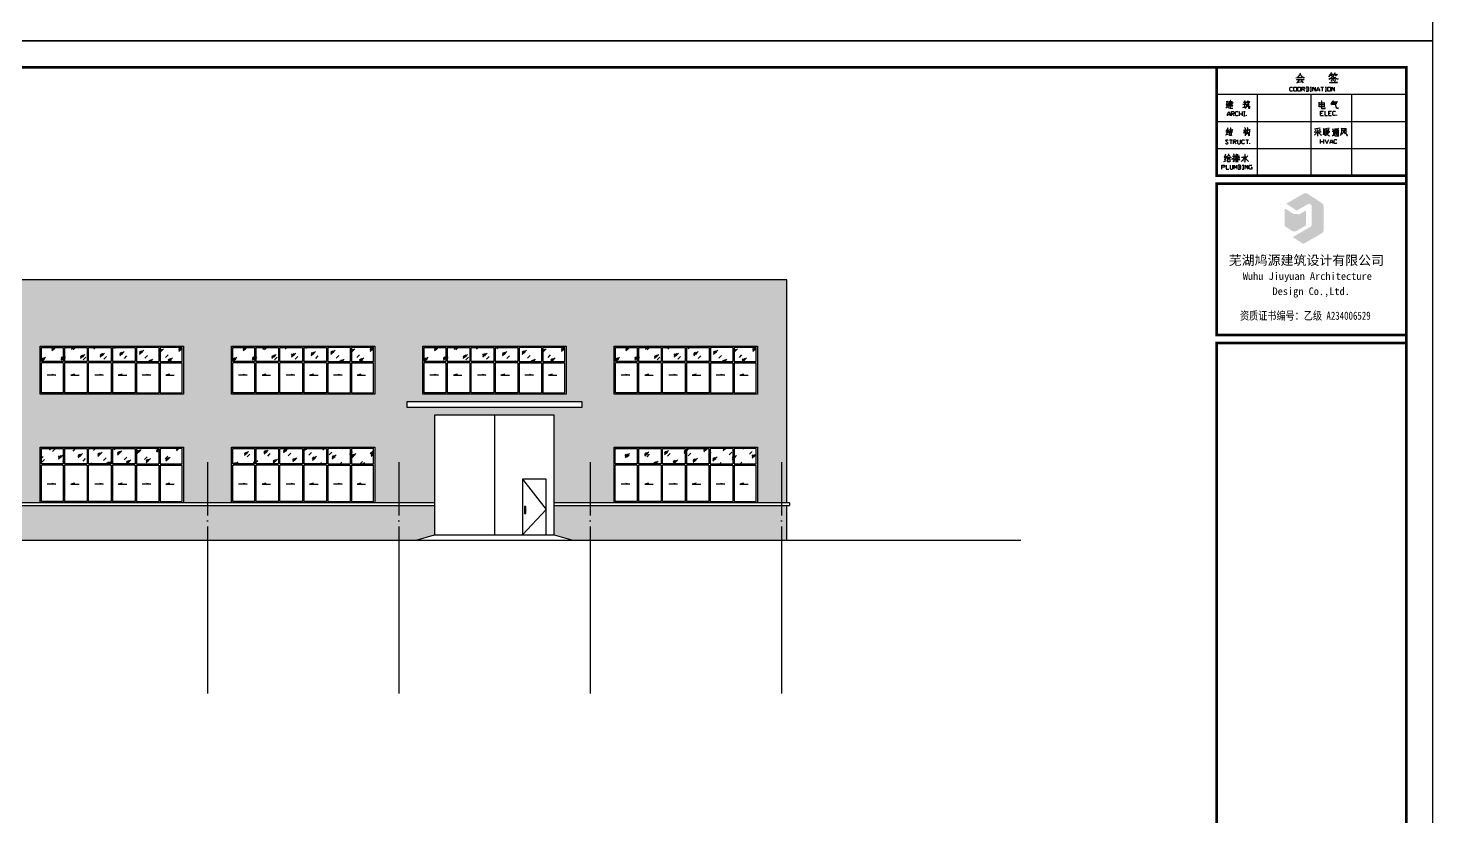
# Model space of a CAD drawing. Extents: x 39560 to 217760, y -140239 to 277665.
# Drawn here: x 91792 to 144660, y -8665 to 21035 of the extents above; entities that cross this region are included whole.
import ezdxf

# ---------------------------------------------------------------- set-up
doc = ezdxf.new("R2010")
doc.units = 0
doc.header["$LTSCALE"] = 1000
doc.header["$MEASUREMENT"] = 0
doc.linetypes.add('DOTE', pattern=[2.42, 2, -0.2, 0.02, -0.2])
for name, color, linetype in [('0-lm', 2, 'Continuous'), ('AXIS', 3, 'Continuous'), ('DOTE', 8, 'DOTE'), ('PUB_HATCH', 8, 'Continuous'), ('PUB_TITLE', 4, 'Continuous'), ('WINDOW', 4, 'Continuous'), ('WINDOW_TEXT', 7, 'Continuous'), ('图框(锁住)', 7, 'Continuous')]:
    doc.layers.add(name, color=color, linetype=linetype)
doc.styles.add('-宋体', font='', dxfattribs={"width": 0.8})
doc.styles.add('图签2', font='', dxfattribs={"height": 1000})
doc.styles.add('宋体', font='')
doc.styles.get('-宋体').set_extended_font_data('SimSun')
doc.styles.get('图签2').set_extended_font_data('SimSun')
doc.styles.get('宋体').set_extended_font_data('SimSun')

# ---------------------------------------------------------------- blocks, each defined once
blk = doc.blocks.new('5418C')
at = {"layer": 'PUB_HATCH'}
h = blk.add_hatch(dxfattribs=at)
h.set_pattern_fill('玻璃1', color=256, scale=70, style=0)
h.set_pattern_definition([(45, (1163781.3, -7954.45), (-342.92, 342.92), [156.8, -403.2]), (45, (1163848.5, -7926.45), (-342.92, 342.92), [67.2, -492.8]), (45, (1163781.3, -7926.45), (-342.92, 342.92), [112, -448]), (45, (1163814.9, -7954.45), (376.18, -376.18), [140, -420]), (45, (1163781.3, -7982.45), (-342.92, 342.92), [224, -336]), (45, (1163781.3, -7898.45), (-342.92, 342.92), [56, -504])])
h.paths.add_polyline_path([(1164606, -8032), (1163781, -8032), (1163781, -7457), (1164606, -7457)])
h.paths.add_polyline_path([(1164656, -7457), (1165506, -7457), (1165506, -8032), (1164656, -8032)])
h.paths.add_polyline_path([(1165556, -8032), (1165556, -7457), (1166406, -7457), (1166406, -8032)])
h.paths.add_polyline_path([(1166456, -8032), (1166456, -7457), (1167306, -7457), (1167306, -8032)])
h.paths.add_polyline_path([(1167356, -8032), (1167356, -7457), (1168206, -7457), (1168206, -8032)])
h.paths.add_polyline_path([(1168256, -8032), (1168256, -7457), (1169081, -7457), (1169081, -8032)])
for points in [[(1164177, -8758), (1164322, -8797), (1164001, -8797)], [(1165033, -8758), (1164888, -8797), (1165209, -8797)], [(1165965, -8758), (1166109, -8797), (1165789, -8797)], [(1166821, -8758), (1166676, -8797), (1166997, -8797)], [(1167752, -8758), (1167897, -8797), (1167576, -8797)], [(1168608, -8758), (1168463, -8797), (1168784, -8797)]]:
    blk.add_lwpolyline(points, dxfattribs=at)
at = {"layer": 'WINDOW'}
for p, q in [((1164606, -7457), (1164606, -8032)), ((1164656, -7457), (1164656, -8032)), ((1166406, -7457), (1166406, -8032)), ((1166456, -7457), (1166456, -8032)), ((1168206, -7457), (1168206, -8032)), ((1168256, -7457), (1168256, -8032)), ((1164606, -8032), (1163781, -8032)), ((1164606, -8082), (1163781, -8082)), ((1164606, -8082), (1164606, -9457)), ((1165506, -8032), (1164656, -8032)), ((1165506, -8082), (1164656, -8082)), ((1164656, -8082), (1164656, -9457)), ((1166406, -8032), (1165556, -8032)), ((1166406, -8082), (1165556, -8082)), ((1166406, -8082), (1166406, -9457)), ((1167306, -8032), (1166456, -8032)), ((1167306, -8082), (1166456, -8082)), ((1166456, -8082), (1166456, -9457)), ((1167356, -8032), (1168206, -8032)), ((1167356, -8082), (1168206, -8082)), ((1168206, -8082), (1168206, -9457)), ((1168256, -8032), (1169081, -8032)), ((1168256, -8082), (1169081, -8082)), ((1168256, -8082), (1168256, -9457))]:
    blk.add_line(p, q, dxfattribs=at)
for points in [[(1163781, -8032), (1163781, -7457), (1164606, -7457)], [(1164656, -7457), (1165506, -7457), (1165506, -8032)], [(1165556, -8032), (1165556, -7457), (1166406, -7457)], [(1166456, -7457), (1167306, -7457), (1167306, -8032)], [(1168206, -7457), (1167356, -7457), (1167356, -8032)], [(1169081, -8032), (1169081, -7457), (1168256, -7457)], [(1164606, -9457), (1163781, -9457), (1163781, -8082)], [(1165506, -8082), (1165506, -9457), (1164656, -9457)], [(1166406, -9457), (1165556, -9457), (1165556, -8082)], [(1167306, -8082), (1167306, -9457), (1166456, -9457)], [(1167356, -8082), (1167356, -9457), (1168206, -9457)], [(1168256, -9457), (1169081, -9457), (1169081, -8082)]]:
    blk.add_lwpolyline(points, dxfattribs=at)
at = {"layer": 'WINDOW_TEXT'}
blk.add_lwpolyline([(1163731, -7407), (1169131, -7407), (1169131, -9507), (1163731, -9507)], close=True, dxfattribs=at)
blk = doc.blocks.new('EWQEQWEWQ')
at = {"layer": '0-lm'}
blk.add_lwpolyline([(-2950, -2450), (-2250, -2250), (2250, -2250), (2950, -2450)], dxfattribs=at)
at = {"layer": 'PUB_HATCH'}
blk.add_lwpolyline([(1184, -1185), (1135, -1185), (1135, -1445), (1184, -1445)], close=True, dxfattribs=at)
at = {"layer": 'WINDOW'}
blk.add_lwpolyline([(1050, -150), (1950, -1300), (1050, -2250)], dxfattribs=at)
blk.add_lwpolyline([(1050, -2250), (1950, -2250), (1950, -150), (1050, -150)], close=True, dxfattribs=at)
at = {"layer": 'WINDOW_TEXT'}
blk.add_line((0, 2250), (0, -2250), dxfattribs=at)
for points in [[(-3300, 2550), (3300, 2550), (3300, 2750), (-3300, 2750)], [(-2250, -2250), (2250, -2250), (2250, 2250), (-2250, 2250)]]:
    blk.add_lwpolyline(points, close=True, dxfattribs=at)
blk = doc.blocks.new('adasdcxcx')
at = {"layer": 'PUB_TITLE'}
h = blk.add_hatch(color=256, dxfattribs=at)
edge = h.paths.add_edge_path()
edge.add_ellipse((1406, 44634), major_axis=(-98, 98), ratio=1, start_angle=225, end_angle=281.7429)
edge.add_line((1482, 44750), (940, 45106))
edge.add_ellipse((863, 44990), major_axis=(-98, 98), ratio=1, start_angle=-78.2571, end_angle=-15)
edge.add_line((794, 45110), (137, 44731))
edge.add_line((137, 44731), (533, 44472))
edge.add_line((533, 44472), (976, 44728))
edge.add_ellipse((993, 44698), major_axis=(24.5, 24.5), ratio=1, start_angle=371.7429, end_angle=435, ccw=False)
edge.add_line((1012, 44727), (1078, 44684))
edge.add_ellipse((1059, 44655), major_axis=(24.5, 24.5), ratio=1, start_angle=315, end_angle=371.7429, ccw=False)
edge.add_line((1093, 44655), (1093, 43925))
edge.add_ellipse((1024, 43925), major_axis=(-49, 49), ratio=1, start_angle=165, end_angle=225, ccw=False)
edge.add_line((1059, 43865), (411, 43492))
edge.add_ellipse((422, 43474), major_axis=(-14.7, 14.7), ratio=1, start_angle=-15, end_angle=101.7429)
edge.add_line((410, 43456), (767, 43222))
edge.add_ellipse((778, 43240), major_axis=(14.7, 14.7), ratio=1, start_angle=191.7429, end_angle=255)
edge.add_line((789, 43222), (1475, 43618))
edge.add_ellipse((1406, 43738), major_axis=(98, 98), ratio=1, start_angle=255, end_angle=315)
edge.add_line((1544, 43738), (1544, 44634))
h = blk.add_hatch(color=256, dxfattribs=at)
edge = h.paths.add_edge_path()
edge.add_ellipse((102, 43907), major_axis=(20.2, 20.2), ratio=1, start_angle=135, end_angle=191.7429)
edge.add_line((86, 43883), (346, 43712))
edge.add_ellipse((441, 43855), major_axis=(-121, 121), ratio=1, start_angle=101.7429, end_angle=165)
edge.add_line((526, 43707), (864, 43902))
edge.add_ellipse((849, 43926), major_axis=(-20.2, 20.2), ratio=1, start_angle=165, end_angle=225)
edge.add_line((878, 43926), (878, 44442))
edge.add_ellipse((857, 44442), major_axis=(14.7, 14.7), ratio=1, start_angle=315, end_angle=435)
edge.add_line((847, 44460), (631, 44335))
edge.add_ellipse((527, 44515), major_axis=(-147, 147), ratio=1, start_angle=101.7429, end_angle=165, ccw=False)
edge.add_line((413, 44342), (127, 44529))
edge.add_ellipse((108, 44500), major_axis=(24.5, 24.5), ratio=1, start_angle=11.7429, end_angle=134.9486)
edge.add_line((73, 44500), (73, 43907))
for p, q in [((4656, 49869), (-2484, 49869)), ((-2484, 49869), (-2484, 45789)), ((4656, -7531), (4656, 49869)), ((4656, -7531, 7), (4656, 49869, 7)), ((4656, 45789), (4656, 49869)), ((545, 49474), (496, 49454)), ((524, 49413), (810, 49413)), ((537, 49396), (524, 49413)), ((553, 49413), (537, 49396)), ((737, 49323), (537, 49286)), ((537, 49286), (565, 49290)), ((569, 49498), (545, 49474)), ((565, 49290), (643, 49409)), ((594, 49527), (569, 49498)), ((578, 49478), (737, 49478)), ((590, 49462), (578, 49478)), ((606, 49478), (590, 49462)), ((614, 49551), (594, 49527)), ((631, 49580), (614, 49551)), ((659, 49637), (631, 49580)), ((651, 49658), (659, 49637)), ((655, 49617), (667, 49588)), ((667, 49588), (684, 49560)), ((684, 49560), (708, 49539)), ((696, 49376), (773, 49278)), ((708, 49539), (741, 49515)), ((720, 49502), (708, 49482)), ((737, 49478), (720, 49502)), ((773, 49278), (737, 49323)), ((741, 49515), (777, 49494)), ((777, 49494), (830, 49486)), ((790, 49429), (777, 49413)), ((810, 49413), (790, 49429)), ((1806, 49441), (1736, 49409)), ((1826, 49649), (1740, 49507)), ((1740, 49507), (1789, 49592)), ((1773, 49282), (1761, 49298)), ((1761, 49298), (2067, 49298)), ((1797, 49298), (1773, 49282)), ((1789, 49592), (1904, 49592)), ((1842, 49474), (1806, 49441)), ((1810, 49666), (1834, 49641)), ((1814, 49592), (1846, 49535)), ((1904, 49592), (1814, 49592)), ((1814, 49409), (1850, 49331)), ((1822, 49441), (1981, 49441)), ((1834, 49641), (1826, 49649)), ((1875, 49502), (1842, 49474)), ((1904, 49543), (1875, 49502)), ((1879, 49425), (1912, 49360)), ((1891, 49523), (1932, 49498)), ((1969, 49645), (1904, 49543)), ((1932, 49498), (1973, 49478)), ((1940, 49592), (2071, 49592)), ((1993, 49413), (1948, 49311)), ((1952, 49662), (1977, 49641)), ((1977, 49641), (1969, 49645)), ((1973, 49588), (2014, 49535)), ((1973, 49478), (2006, 49462)), ((2006, 49462), (2050, 49437)), ((2050, 49319), (2030, 49294)), ((2054, 49613), (2038, 49596)), ((2050, 49437), (2091, 49433)), ((2067, 49298), (2050, 49319)), ((2071, 49592), (2054, 49613)), ((2091, 49433), (2059, 49421)), ((-2484, 48849), (4656, 48849)), ((-956, 48849), (-956, 45817)), ((270, 49092), (296, 49118)), ((270, 48990), (270, 49092)), ((296, 48965), (270, 48990)), ((296, 49118), (347, 49118)), ((347, 48965), (296, 48965)), ((347, 49118), (372, 49092)), ((372, 48990), (347, 48965)), ((423, 49118), (525, 49118)), ((423, 48965), (423, 49118)), ((525, 48965), (423, 48965)), ((525, 49118), (525, 48965)), ((576, 49118), (678, 49118)), ((576, 48965), (576, 49118)), ((678, 48965), (576, 48965)), ((678, 49118), (678, 48965)), ((729, 49118), (806, 49118)), ((729, 48965), (729, 49118)), ((806, 49041), (729, 49041)), ((755, 49041), (831, 48965)), ((806, 49118), (831, 49092)), ((831, 49067), (806, 49041)), ((831, 49092), (831, 49067)), ((959, 49118), (882, 49118)), ((882, 48965), (959, 48965)), ((908, 49118), (908, 48965)), ((984, 49092), (959, 49118)), ((959, 48965), (984, 48990)), ((984, 48990), (984, 49092)), ((1035, 49118), (1086, 49118)), ((1035, 48965), (1086, 48965)), ((1061, 49118), (1061, 48965)), ((1067, 48849), (1067, 45817)), ((1137, 49118), (1239, 48965)), ((1137, 48965), (1137, 49118)), ((1239, 48965), (1239, 49118)), ((1290, 49016), (1341, 49118)), ((1290, 49016), (1392, 49016)), ((1290, 48965), (1290, 49016)), ((1341, 49118), (1392, 49016)), ((1392, 49016), (1392, 48965)), ((1443, 49118), (1545, 49118)), ((1494, 49118), (1494, 48965)), ((1596, 49118), (1647, 49118)), ((1596, 48965), (1647, 48965)), ((1622, 49118), (1622, 48965)), ((1698, 49118), (1800, 49118)), ((1698, 48965), (1698, 49118)), ((1800, 48965), (1698, 48965)), ((1800, 49118), (1800, 48965)), ((1851, 49118), (1953, 48965)), ((1851, 48965), (1851, 49118)), ((1953, 48965), (1953, 49118)), ((2593, 48849), (2593, 45817)), ((-2108, 48361), (-2134, 48322)), ((-2121, 48576), (-2072, 48576)), ((-2056, 48596), (-2118, 48465)), ((-2118, 48465), (-2105, 48478)), ((-2114, 48446), (-2101, 48426)), ((-2095, 48387), (-2108, 48361)), ((-2105, 48478), (-2065, 48478)), ((-2101, 48426), (-2095, 48403)), ((-2085, 48413), (-2095, 48387)), ((-2095, 48403), (-2078, 48381)), ((-2075, 48436), (-2085, 48413)), ((-2078, 48381), (-2052, 48358)), ((-2078, 48095), (-2027, 48197)), ((-2069, 48459), (-2075, 48436)), ((-2065, 48495), (-2069, 48459)), ((-2065, 48478), (-2065, 48495)), ((-2052, 48358), (-2020, 48345)), ((-2049, 48531), (-1866, 48531)), ((-2049, 48410), (-1876, 48410)), ((-2036, 48449), (-1902, 48449)), ((-1912, 48495), (-2033, 48495)), ((-2029, 48573), (-1912, 48573)), ((-2027, 48197), (-1976, 48095)), ((-2020, 48345), (-1974, 48332)), ((-1980, 48629), (-1958, 48612)), ((-1974, 48332), (-1925, 48325)), ((-1958, 48612), (-1971, 48619)), ((-1971, 48619), (-1971, 48335)), ((-1925, 48325), (-1876, 48325)), ((-1925, 48197), (-1849, 48197)), ((-1925, 48044), (-1925, 48197)), ((-1849, 48120), (-1925, 48120)), ((-1905, 48462), (-1915, 48452)), ((-1912, 48593), (-1912, 48478)), ((-1912, 48573), (-1912, 48593)), ((-1912, 48478), (-1912, 48495)), ((-1899, 48452), (-1905, 48465)), ((-1902, 48465), (-1905, 48462)), ((-1886, 48426), (-1905, 48410)), ((-1902, 48449), (-1902, 48465)), ((-1900, 48120), (-1823, 48044)), ((-1879, 48544), (-1889, 48531)), ((-1876, 48410), (-1886, 48426)), ((-1866, 48531), (-1879, 48544)), ((-1849, 48197), (-1823, 48171)), ((-1823, 48146), (-1849, 48120)), ((-1823, 48171), (-1823, 48146)), ((-1772, 48171), (-1747, 48197)), ((-1772, 48069), (-1772, 48171)), ((-1747, 48197), (-1696, 48197)), ((-1696, 48197), (-1670, 48171)), ((-1619, 48044), (-1619, 48197)), ((-1619, 48120), (-1517, 48120)), ((-1517, 48197), (-1517, 48044)), ((-1494, 48358), (-1386, 48394)), ((-1478, 48348), (-1494, 48358)), ((-1491, 48482), (-1383, 48482)), ((-1426, 48602), (-1478, 48511)), ((-1471, 48361), (-1478, 48348)), ((-1466, 48197), (-1415, 48197)), ((-1448, 48554), (-1360, 48554)), ((-1441, 48197), (-1441, 48044)), ((-1439, 48609), (-1422, 48593)), ((-1383, 48482), (-1435, 48482)), ((-1435, 48482), (-1435, 48374)), ((-1432, 48547), (-1409, 48511)), ((-1422, 48593), (-1426, 48602)), ((-1377, 48351), (-1422, 48318)), ((-1409, 48521), (-1413, 48508)), ((-1409, 48511), (-1409, 48521)), ((-1380, 48567), (-1390, 48554)), ((-1360, 48554), (-1380, 48567)), ((-1360, 48390), (-1377, 48351)), ((-1367, 48498), (-1357, 48478)), ((-1311, 48599), (-1364, 48514)), ((-1357, 48478), (-1360, 48390)), ((-1351, 48482), (-1289, 48482)), ((-1347, 48449), (-1308, 48394)), ((-1334, 48560), (-1233, 48560)), ((-1324, 48616), (-1308, 48596)), ((-1315, 48557), (-1292, 48514)), ((-1302, 48403), (-1315, 48410)), ((-1308, 48596), (-1311, 48599)), ((-1308, 48394), (-1302, 48403)), ((-1285, 48524), (-1295, 48505)), ((-1292, 48514), (-1285, 48524)), ((-1289, 48482), (-1289, 48505)), ((-1289, 48505), (-1289, 48351)), ((-1289, 48351), (-1279, 48332)), ((-1279, 48332), (-1269, 48325)), ((-1269, 48325), (-1256, 48322)), ((-1253, 48576), (-1266, 48563)), ((-1256, 48322), (-1230, 48322)), ((-1233, 48560), (-1253, 48576)), ((-1230, 48322), (-1230, 48397)), ((1359, 48556), (1369, 48540)), ((1369, 48540), (1369, 48373)), ((1372, 48526), (1558, 48526)), ((1372, 48471), (1558, 48471)), ((1375, 48389), (1558, 48389)), ((1432, 48211), (1534, 48211)), ((1432, 48058), (1432, 48211)), ((1432, 48134), (1483, 48134)), ((1447, 48608), (1460, 48598)), ((1460, 48598), (1460, 48327)), ((1460, 48327), (1467, 48318)), ((1467, 48318), (1489, 48314)), ((1489, 48314), (1604, 48314)), ((1561, 48546), (1561, 48380)), ((1585, 48211), (1585, 48058)), ((1604, 48314), (1604, 48357)), ((1738, 48211), (1840, 48211)), ((1738, 48058), (1738, 48211)), ((1738, 48134), (1789, 48134)), ((1895, 48602), (1824, 48481)), ((1824, 48481), (1869, 48562)), ((1843, 48474), (1993, 48474)), ((1859, 48458), (1843, 48474)), ((1869, 48474), (1859, 48458)), ((1869, 48562), (2068, 48562)), ((1876, 48520), (2036, 48520)), ((1889, 48621), (1899, 48595)), ((1891, 48185), (1916, 48211)), ((1891, 48083), (1891, 48185)), ((1899, 48595), (1895, 48602)), ((1916, 48211), (1967, 48211)), ((1967, 48211), (1993, 48185)), ((1993, 48494), (1993, 48455)), ((1993, 48474), (1993, 48494)), ((1993, 48455), (1993, 48425)), ((1993, 48425), (1997, 48389)), ((1997, 48389), (2016, 48353)), ((2019, 48533), (2006, 48517)), ((2016, 48353), (2052, 48324)), ((2036, 48520), (2019, 48533)), ((2052, 48579), (2039, 48559)), ((2068, 48562), (2052, 48579)), ((2052, 48324), (2088, 48311)), ((2088, 48311), (2088, 48347)), ((-2484, 47829), (4656, 47829)), ((-2078, 48095), (-1976, 48095)), ((-2078, 48044), (-2078, 48095)), ((-2072, 47598), (-2065, 47578)), ((-1976, 48095), (-1976, 48044)), ((-1974, 47588), (-1954, 47578)), ((-1961, 47585), (-1961, 47451)), ((-1954, 47578), (-1961, 47585)), ((-1747, 48044), (-1772, 48069)), ((-1696, 48044), (-1747, 48044)), ((-1670, 48069), (-1696, 48044)), ((-1466, 48044), (-1415, 48044)), ((-1435, 47595), (-1413, 47581)), ((-1413, 47581), (-1413, 47291)), ((-1315, 47581), (-1373, 47457)), ((-1364, 48044), (-1364, 48069)), ((-1328, 47598), (-1315, 47581)), ((1403, 47583), (1406, 47570)), ((1432, 48058), (1534, 48058)), ((1585, 48058), (1687, 48058)), ((1738, 48058), (1840, 48058)), ((1916, 48058), (1891, 48083)), ((1967, 48058), (1916, 48058)), ((1993, 48083), (1967, 48058)), ((2044, 48058), (2044, 48083)), ((-2152, 47107), (-2126, 47133)), ((-2050, 47005), (-2152, 47107)), ((-2140, 47327), (-2029, 47356)), ((-2127, 47317), (-2140, 47327)), ((-2134, 47461), (-2065, 47477)), ((-2121, 47467), (-2134, 47461)), ((-2127, 47389), (-2039, 47412)), ((-2111, 47395), (-2127, 47389)), ((-2108, 47337), (-2127, 47317)), ((-2126, 47133), (-2075, 47133)), ((-2065, 47578), (-2121, 47467)), ((-2039, 47516), (-2111, 47395)), ((-2075, 47133), (-2050, 47107)), ((-2065, 47477), (-2039, 47516)), ((-2046, 47422), (-2049, 47408)), ((-2039, 47412), (-2046, 47422)), ((-2026, 47506), (-1876, 47506)), ((-2016, 47497), (-2026, 47506)), ((-2026, 47448), (-1886, 47448)), ((-2020, 47431), (-2026, 47448)), ((-2007, 47441), (-2020, 47431)), ((-2007, 47506), (-2016, 47497)), ((-2016, 47425), (-2003, 47412)), ((-2003, 47412), (-2003, 47294)), ((-1922, 47405), (-2003, 47405)), ((-2003, 47317), (-1922, 47317)), ((-2003, 47294), (-2003, 47317)), ((-1999, 47133), (-1897, 47133)), ((-1948, 47133), (-1948, 46980)), ((-1922, 47418), (-1922, 47405)), ((-1922, 47294), (-1922, 47418)), ((-1922, 47317), (-1922, 47294)), ((-1902, 47464), (-1905, 47451)), ((-1886, 47448), (-1902, 47464)), ((-1886, 47526), (-1896, 47510)), ((-1876, 47506), (-1886, 47526)), ((-1846, 47133), (-1769, 47133)), ((-1846, 46980), (-1846, 47133)), ((-1769, 47056), (-1846, 47056)), ((-1820, 47056), (-1744, 46980)), ((-1769, 47133), (-1744, 47107)), ((-1744, 47082), (-1769, 47056)), ((-1744, 47107), (-1744, 47082)), ((-1693, 47133), (-1693, 47005)), ((-1591, 47005), (-1591, 47133)), ((-1540, 47107), (-1514, 47133)), ((-1540, 47005), (-1540, 47107)), ((-1514, 47133), (-1463, 47133)), ((-1475, 47500), (-1377, 47500)), ((-1432, 47497), (-1471, 47369)), ((-1463, 47133), (-1438, 47107)), ((-1413, 47477), (-1377, 47412)), ((-1387, 47133), (-1285, 47133)), ((-1321, 47480), (-1373, 47353)), ((-1373, 47353), (-1292, 47389)), ((-1341, 47510), (-1243, 47510)), ((-1336, 47133), (-1336, 46980)), ((-1334, 47493), (-1321, 47480)), ((-1308, 47431), (-1279, 47353)), ((-1256, 47291), (-1298, 47311)), ((-1272, 47363), (-1289, 47386)), ((-1279, 47353), (-1272, 47363)), ((-1240, 47533), (-1256, 47291)), ((1210, 47328), (1188, 47309)), ((1191, 47433), (1445, 47433)), ((1201, 47420), (1191, 47433)), ((1406, 47570), (1204, 47540)), ((1223, 47341), (1210, 47328)), ((1240, 47354), (1223, 47341)), ((1230, 47524), (1256, 47472)), ((1253, 47374), (1240, 47354)), ((1259, 47390), (1253, 47374)), ((1269, 47407), (1259, 47390)), ((1276, 47420), (1269, 47407)), ((1302, 47534), (1328, 47478)), ((1318, 47462), (1318, 47270)), ((1347, 47426), (1354, 47410)), ((1354, 47410), (1370, 47390)), ((1370, 47390), (1383, 47377)), ((1409, 47537), (1374, 47472)), ((1383, 47377), (1400, 47361)), ((1400, 47361), (1416, 47345)), ((1416, 47345), (1429, 47335)), ((1432, 47446), (1423, 47430)), ((1429, 47335), (1452, 47319)), ((1445, 47433), (1432, 47446)), ((1432, 46992), (1432, 47145)), ((1432, 47068), (1534, 47068)), ((1439, 47315), (1468, 47315)), ((1520, 47557), (1534, 47544)), ((1527, 47364), (1573, 47364)), ((1534, 47364), (1527, 47364)), ((1530, 47449), (1576, 47449)), ((1534, 47544), (1534, 47328)), ((1573, 47534), (1534, 47534)), ((1534, 47328), (1534, 47364)), ((1534, 47145), (1534, 46992)), ((1596, 47335), (1563, 47309)), ((1573, 47547), (1573, 47534)), ((1573, 47332), (1573, 47547)), ((1573, 47364), (1573, 47332)), ((1585, 47145), (1661, 46992)), ((1618, 47299), (1589, 47283)), ((1615, 47358), (1596, 47335)), ((1599, 47433), (1772, 47433)), ((1609, 47475), (1742, 47475)), ((1749, 47570), (1612, 47547)), ((1612, 47547), (1635, 47492)), ((1638, 47394), (1615, 47358)), ((1648, 47315), (1618, 47299)), ((1658, 47430), (1638, 47394)), ((1644, 47390), (1661, 47367)), ((1648, 47400), (1720, 47400)), ((1677, 47341), (1648, 47315)), ((1667, 47472), (1658, 47430)), ((1661, 47367), (1680, 47341)), ((1661, 46992), (1738, 47145)), ((1664, 47540), (1677, 47498)), ((1703, 47374), (1677, 47341)), ((1680, 47341), (1703, 47319)), ((1739, 47540), (1700, 47488)), ((1720, 47407), (1703, 47374)), ((1703, 47319), (1729, 47299)), ((1720, 47400), (1720, 47407)), ((1736, 47485), (1729, 47475)), ((1729, 47299), (1775, 47289)), ((1742, 47475), (1736, 47485)), ((1742, 47580), (1755, 47560)), ((1755, 47446), (1746, 47430)), ((1755, 47560), (1749, 47570)), ((1772, 47433), (1755, 47446)), ((1778, 47289), (1759, 47279)), ((1775, 47289), (1778, 47289)), ((1789, 47043), (1840, 47145)), ((1840, 47145), (1891, 47043)), ((1866, 47462), (1912, 47462)), ((1883, 47292), (1866, 47283)), ((1883, 47557), (1906, 47495)), ((1896, 47305), (1883, 47292)), ((1912, 47332), (1896, 47305)), ((1912, 47482), (1912, 47332)), ((1912, 47462), (1912, 47482)), ((1912, 47319), (1922, 47309)), ((1922, 47309), (1948, 47299)), ((1942, 47119), (1967, 47145)), ((1942, 47017), (1942, 47119)), ((1948, 47299), (1977, 47286)), ((1955, 47547), (2088, 47547)), ((1961, 47511), (1961, 47495)), ((1961, 47315), (1961, 47511)), ((1961, 47495), (2088, 47495)), ((1964, 47394), (2088, 47394)), ((2023, 47394), (1964, 47394)), ((1967, 47145), (2018, 47145)), ((1968, 47443), (2088, 47443)), ((1977, 47286), (2121, 47286)), ((1990, 47534), (2043, 47498)), ((2020, 47511), (1990, 47534)), ((2018, 47145), (2044, 47119)), ((2101, 47560), (2020, 47511)), ((2023, 47488), (2023, 47325)), ((2023, 47443), (2023, 47488)), ((2088, 47443), (2023, 47443)), ((2023, 47325), (2023, 47394)), ((2088, 47312), (2059, 47325)), ((2088, 47547), (2101, 47560)), ((2088, 47511), (2088, 47322)), ((2088, 47495), (2088, 47511)), ((2088, 47322), (2088, 47312)), ((2186, 47335), (2167, 47299)), ((2196, 47358), (2186, 47335)), ((2196, 47576), (2212, 47557)), ((2203, 47384), (2196, 47358)), ((2206, 47403), (2203, 47384)), ((2212, 47430), (2206, 47403)), ((2212, 47557), (2212, 47430)), ((2216, 47560), (2382, 47560)), ((2265, 47381), (2229, 47351)), ((2258, 47511), (2356, 47364)), ((2284, 47407), (2265, 47381)), ((2297, 47423), (2284, 47407)), ((2314, 47449), (2297, 47423)), ((2327, 47478), (2314, 47449)), ((2336, 47514), (2327, 47478)), ((2333, 47531), (2336, 47514)), ((2359, 47381), (2346, 47381)), ((2356, 47364), (2359, 47381)), ((2385, 47576), (2385, 47390)), ((2385, 47390), (2389, 47364)), ((2389, 47364), (2395, 47348)), ((2395, 47348), (2405, 47325)), ((2405, 47325), (2421, 47305)), ((2421, 47305), (2438, 47296)), ((2438, 47296), (2444, 47335)), ((-2484, 46809), (4656, 46809)), ((-2149, 46578), (-2201, 46467)), ((-2158, 46601), (-2149, 46578)), ((-2152, 47005), (-2126, 46980)), ((-2126, 46980), (-2075, 46980)), ((-2075, 46980), (-2050, 47005)), ((-2031, 46588), (-2067, 46516)), ((-2041, 46604), (-2031, 46588)), ((-2031, 46572), (-1998, 46532)), ((-1998, 46532), (-1989, 46516)), ((-1852, 46611), (-1825, 46588)), ((-1832, 46594), (-1832, 46304)), ((-1825, 46588), (-1832, 46594)), ((-1760, 46607), (-1737, 46581)), ((-1750, 46588), (-1750, 46301)), ((-1737, 46581), (-1750, 46588)), ((-1693, 47005), (-1667, 46980)), ((-1685, 46301), (-1685, 46601)), ((-1667, 46980), (-1616, 46980)), ((-1633, 46539), (-1646, 46526)), ((-1623, 46523), (-1633, 46539)), ((-1616, 46980), (-1591, 47005)), ((-1514, 46980), (-1540, 47005)), ((-1463, 46980), (-1514, 46980)), ((-1438, 47005), (-1463, 46980)), ((-1427, 46585), (-1408, 46578)), ((-1417, 46578), (-1417, 46301)), ((-1408, 46578), (-1417, 46578)), ((-1323, 46532), (-1313, 46516)), ((-1234, 46980), (-1234, 47005)), ((1789, 46992), (1789, 47043)), ((1789, 47043), (1891, 47043)), ((1891, 47043), (1891, 46992)), ((1967, 46992), (1942, 47017)), ((2018, 46992), (1967, 46992)), ((2044, 47017), (2018, 46992)), ((-2281, 46179), (-2204, 46179)), ((-2281, 46026), (-2281, 46179)), ((-2204, 46102), (-2281, 46102)), ((-2211, 46320), (-2109, 46353)), ((-2204, 46179), (-2179, 46153)), ((-2179, 46128), (-2204, 46102)), ((-2201, 46467), (-2145, 46477)), ((-2116, 46519), (-2188, 46386)), ((-2188, 46386), (-2119, 46405)), ((-2179, 46153), (-2179, 46128)), ((-2128, 46179), (-2128, 46026)), ((-2128, 46026), (-2026, 46026)), ((-2100, 46464), (-2119, 46448)), ((-2090, 46477), (-2100, 46464)), ((-2093, 46441), (-2077, 46425)), ((-2080, 46490), (-2090, 46477)), ((-2067, 46516), (-2080, 46490)), ((-2077, 46425), (-2077, 46301)), ((-2073, 46467), (-1985, 46467)), ((-2073, 46415), (-1985, 46415)), ((-2073, 46320), (-1989, 46320)), ((-1995, 46483), (-2002, 46467)), ((-1985, 46467), (-1995, 46483)), ((-1989, 46516), (-1972, 46500)), ((-1989, 46434), (-1989, 46304)), ((-1975, 46179), (-1975, 46051)), ((-1975, 46051), (-1949, 46026)), ((-1972, 46500), (-1959, 46487)), ((-1959, 46487), (-1936, 46470)), ((-1949, 46026), (-1898, 46026)), ((-1910, 46412), (-1796, 46470)), ((-1900, 46392), (-1910, 46412)), ((-1871, 46431), (-1900, 46392)), ((-1898, 46026), (-1873, 46051)), ((-1891, 46523), (-1796, 46523)), ((-1832, 46304), (-1874, 46330)), ((-1873, 46051), (-1873, 46179)), ((-1822, 46179), (-1771, 46077)), ((-1822, 46026), (-1822, 46179)), ((-1809, 46389), (-1754, 46389)), ((-1786, 46523), (-1747, 46523)), ((-1750, 46523), (-1786, 46523)), ((-1786, 46461), (-1754, 46461)), ((-1771, 46077), (-1720, 46179)), ((-1750, 46301), (-1750, 46523)), ((-1720, 46179), (-1720, 46026)), ((-1688, 46523), (-1623, 46523)), ((-1688, 46464), (-1626, 46464)), ((-1685, 46392), (-1610, 46392)), ((-1592, 46179), (-1669, 46179)), ((-1669, 46026), (-1592, 46026)), ((-1636, 46477), (-1649, 46461)), ((-1643, 46179), (-1643, 46026)), ((-1592, 46102), (-1643, 46102)), ((-1626, 46464), (-1636, 46477)), ((-1623, 46408), (-1633, 46392)), ((-1610, 46392), (-1623, 46408)), ((-1567, 46153), (-1592, 46179)), ((-1592, 46102), (-1567, 46128)), ((-1567, 46077), (-1592, 46102)), ((-1592, 46026), (-1567, 46051)), ((-1538, 46333), (-1568, 46314)), ((-1567, 46128), (-1567, 46153)), ((-1567, 46051), (-1567, 46077)), ((-1541, 46487), (-1447, 46487)), ((-1515, 46356), (-1538, 46333)), ((-1516, 46179), (-1465, 46179)), ((-1516, 46026), (-1465, 46026)), ((-1486, 46392), (-1515, 46356)), ((-1490, 46179), (-1490, 46026)), ((-1466, 46421), (-1486, 46392)), ((-1453, 46454), (-1466, 46421)), ((-1444, 46503), (-1453, 46454)), ((-1447, 46487), (-1444, 46503)), ((-1417, 46301), (-1440, 46317)), ((-1414, 46179), (-1312, 46026)), ((-1414, 46026), (-1414, 46179)), ((-1408, 46510), (-1401, 46487)), ((-1401, 46487), (-1395, 46461)), ((-1395, 46461), (-1382, 46425)), ((-1320, 46523), (-1382, 46464)), ((-1382, 46425), (-1362, 46392)), ((-1362, 46392), (-1339, 46366)), ((-1339, 46366), (-1313, 46340)), ((-1313, 46516), (-1320, 46523)), ((-1313, 46340), (-1290, 46330)), ((-1312, 46026), (-1312, 46179)), ((-1284, 46333), (-1297, 46324)), ((-1290, 46330), (-1284, 46333)), ((-1261, 46153), (-1235, 46179)), ((-1261, 46051), (-1261, 46153)), ((-1235, 46026), (-1261, 46051)), ((-1235, 46179), (-1159, 46179)), ((-1159, 46026), (-1235, 46026)), ((-1184, 46102), (-1159, 46102)), ((-1159, 46102), (-1159, 46026)), ((-2484, 45789), (4656, 45789)), ((4656, 45483), (-2484, 45483)), ((-2484, 45483), (-2484, 39788)), ((4656, 39788), (4656, 45483)), ((-2484, 39788), (4656, 39788)), ((4656, 39482), (-2484, 39482)), ((-2484, 39482), (-2484, 12461)), ((4656, 12461), (4656, 39482))]:
    blk.add_line(p, q, dxfattribs=at)
at = {"layer": 'PUB_TITLE', "const_width": 102}
for points in [[(-2484, 49869), (-2484, 45789), (4656, 45789)], [(4656, 45483), (-2484, 45483), (-2484, 39788), (4656, 39788)]]:
    blk.add_lwpolyline(points, dxfattribs=at)
at = {"layer": 'PUB_TITLE', "const_width": 102, "elevation": 8}
blk.add_lwpolyline([(4656, 39482), (-2484, 39482), (-2484, 12461), (4656, 12461)], dxfattribs=at)
at = {"layer": 'PUB_TITLE'}
for s, height, style, width, p in [('芜湖鸠源建筑设计有限公司', 357, '图签2', 1, (-2027, 42423, -127)), ('资质证书编号：乙级 A234006529', 306, '宋体', 0.8, (-1602, 40361, -127))]:
    blk.add_text(s, height=height, dxfattribs=dict(at, style=style, width=width)).set_placement(p)
at = {"layer": 'PUB_TITLE', "style": '-宋体'}
for s, p in [('Wuhu Jiuyuan Architecture', (-1498, 41861, -127)), (' Design Co.,Ltd.', (-576, 41291, -127))]:
    blk.add_text(s, height=285.6, dxfattribs=at).set_placement(p)

msp = doc.modelspace()

# ---------------------------------------------------------------- hatches: boundary and pattern name
at = {"layer": 'PUB_HATCH'}
h = msp.add_hatch(dxfattribs=at)
h.set_pattern_fill('ANSI33', color=252, scale=100, angle=45, style=0)
h.set_pattern_definition([(90, (26735.76, -600.54), (-317.5, 3e-14), []), (90, (26894.5, -441.8), (-317.5, 3e-14), [158.75, -79.375])])
h.paths.add_polyline_path([(66201.372, 7257.782), (63442.056, 7257.782), (63442.056, 9057.782), (66201.372, 9057.782), (66201.372, 11557.782), (62342.056, 11557.782), (62342.056, 3157.782), (63442.056, 3157.782), (63442.056, 5257.782), (66201.372, 5257.782)])
h.paths.add_polyline_path([(71092.056, 6457.782), (73107.656, 6457.782), (73107.656, 6757.782), (70042.056, 6757.782), (70042.056, 6957.782), (73107.656, 6957.782), (73107.656, 7257.782), (70642.056, 7257.782), (70642.056, 9057.782), (73107.656, 9057.782), (73107.656, 11557.782), (66201.372, 11557.782), (66201.372, 9057.782), (68842.056, 9057.782), (68842.056, 7257.782), (66201.372, 7257.782), (66201.372, 5257.782), (68842.056, 5257.782), (68842.056, 3157.782), (71092.056, 3157.782)])
h.paths.add_polyline_path([(81093.047, 7257.782), (77842.056, 7257.782), (77842.056, 9057.782), (81093.047, 9057.782), (81093.047, 11557.782), (73107.656, 11557.782), (73107.656, 9057.782), (76042.056, 9057.782), (76042.056, 7257.782), (73107.656, 7257.782), (73107.656, 6957.782), (76642.056, 6957.782), (76642.056, 6757.782), (73107.656, 6757.782), (73107.656, 6457.782), (75592.056, 6457.782), (75592.056, 3157.782), (77842.056, 3157.782), (77842.056, 5257.782), (81093.047, 5257.782)])
h.paths.add_polyline_path([(88107.242, 7257.782), (85042.056, 7257.782), (85042.056, 9057.782), (88107.242, 9057.782), (88107.242, 11557.782), (81093.047, 11557.782), (81093.047, 9057.782), (83242.056, 9057.782), (83242.056, 7257.782), (81093.047, 7257.782), (81093.047, 5257.782), (83242.056, 5257.782), (83242.056, 3157.782), (85042.056, 3157.782), (85042.056, 5257.782), (88107.242, 5257.782)])
h.paths.add_polyline_path([(95337.257, 7257.782), (92242.056, 7257.782), (92242.056, 9057.782), (95337.257, 9057.782), (95337.257, 11557.782), (88107.242, 11557.782), (88107.242, 9057.782), (90442.056, 9057.782), (90442.056, 7257.782), (88107.242, 7257.782), (88107.242, 5257.782), (90442.056, 5257.782), (90442.056, 3157.782), (92242.056, 3157.782), (92242.056, 5257.782), (95337.257, 5257.782)])
h.paths.add_polyline_path([(101919.81, 7257.782), (99442.056, 7257.782), (99442.056, 9057.782), (101919.81, 9057.782), (101919.81, 11557.782), (95337.257, 11557.782), (95337.257, 9057.782), (97642.056, 9057.782), (97642.056, 7257.782), (95337.257, 7257.782), (95337.257, 5257.782), (97642.056, 5257.782), (97642.056, 3157.782), (99442.056, 3157.782), (99442.056, 5257.782), (101919.81, 5257.782)])
h.paths.add_polyline_path([(107092.056, 6457.782), (109365.647, 6457.782), (109365.647, 6757.782), (106042.056, 6757.782), (106042.056, 6957.782), (109365.647, 6957.782), (109365.647, 7257.782), (106642.056, 7257.782), (106642.056, 9057.782), (109365.647, 9057.782), (109365.647, 11557.782), (101919.81, 11557.782), (101919.81, 9057.782), (104842.056, 9057.782), (104842.056, 7257.782), (101919.81, 7257.782), (101919.81, 5257.782), (104842.056, 5257.782), (104842.056, 3157.782), (107092.056, 3157.782)])
h.paths.add_polyline_path([(116164.021, 11557.782), (109365.647, 11557.782), (109365.647, 9057.782), (112042.056, 9057.782), (112042.056, 7257.782), (109365.647, 7257.782), (109365.647, 6957.782), (112642.056, 6957.782), (112642.056, 6757.782), (109365.647, 6757.782), (109365.647, 6457.782), (111592.056, 6457.782), (111592.056, 3157.782), (113842.056, 3157.782), (113842.056, 5257.782), (116164.021, 5257.782), (116164.021, 7257.782), (113842.056, 7257.782), (113842.056, 9057.782), (116164.021, 9057.782)])
h.paths.add_polyline_path([(120342.056, 11557.782), (116164.021, 11557.782), (116164.021, 9057.782), (119242.056, 9057.782), (119242.056, 7257.782), (116164.021, 7257.782), (116164.021, 5257.782), (119242.056, 5257.782), (119242.056, 3157.782), (120342.056, 3157.782)])
h = msp.add_hatch(dxfattribs=at)
h.set_pattern_fill('玻璃1', color=256, scale=70, style=0)
h.set_pattern_definition([(45, (92292.06, 8510.8), (-342.92, 342.92), [156.8, -403.2]), (45, (92359.26, 8538.8), (-342.92, 342.92), [67.2, -492.8]), (45, (92292.06, 8538.8), (-342.92, 342.92), [112, -448]), (45, (92325.66, 8510.8), (376.18, -376.18), [140, -420]), (45, (92292.06, 8482.8), (-342.92, 342.92), [224, -336]), (45, (92292.06, 8566.8), (-342.92, 342.92), [56, -504])])
h.paths.add_polyline_path([(93117.056, 9007.782), (92292.056, 9007.782), (92292.056, 8482.782), (93117.056, 8482.782)])
h.paths.add_polyline_path([(93167.056, 8482.782), (94017.056, 8482.782), (94017.056, 9007.782), (93167.056, 9007.782)])
h.paths.add_polyline_path([(94917.056, 8482.782), (94917.056, 9007.782), (94067.056, 9007.782), (94067.056, 8482.782)])
h.paths.add_polyline_path([(95817.056, 8482.782), (95817.056, 9007.782), (94967.056, 9007.782), (94967.056, 8482.782)])
h.paths.add_polyline_path([(96717.056, 8482.782), (96717.056, 9007.782), (95867.056, 9007.782), (95867.056, 8482.782)])
h.paths.add_polyline_path([(97592.056, 8482.782), (97592.056, 9007.782), (96767.056, 9007.782), (96767.056, 8482.782)])
h = msp.add_hatch(dxfattribs=at)
h.set_pattern_fill('玻璃1', color=256, scale=70, style=0)
h.set_pattern_definition([(45, (99492.06, 8510.8), (-342.92, 342.92), [156.8, -403.2]), (45, (99559.26, 8538.8), (-342.92, 342.92), [67.2, -492.8]), (45, (99492.06, 8538.8), (-342.92, 342.92), [112, -448]), (45, (99525.66, 8510.8), (376.18, -376.18), [140, -420]), (45, (99492.06, 8482.8), (-342.92, 342.92), [224, -336]), (45, (99492.06, 8566.8), (-342.92, 342.92), [56, -504])])
h.paths.add_polyline_path([(100317.056, 9007.782), (99492.056, 9007.782), (99492.056, 8482.782), (100317.056, 8482.782)])
h.paths.add_polyline_path([(100367.056, 8482.782), (101217.056, 8482.782), (101217.056, 9007.782), (100367.056, 9007.782)])
h.paths.add_polyline_path([(102117.056, 8482.782), (102117.056, 9007.782), (101267.056, 9007.782), (101267.056, 8482.782)])
h.paths.add_polyline_path([(103017.056, 8482.782), (103017.056, 9007.782), (102167.056, 9007.782), (102167.056, 8482.782)])
h.paths.add_polyline_path([(103917.056, 8482.782), (103917.056, 9007.782), (103067.056, 9007.782), (103067.056, 8482.782)])
h.paths.add_polyline_path([(104792.056, 8482.782), (104792.056, 9007.782), (103967.056, 9007.782), (103967.056, 8482.782)])
h = msp.add_hatch(dxfattribs=at)
h.set_pattern_fill('玻璃1', color=256, scale=70, style=0)
h.set_pattern_definition([(45, (106692.06, 8510.8), (-342.92, 342.92), [156.8, -403.2]), (45, (106759.26, 8538.8), (-342.92, 342.92), [67.2, -492.8]), (45, (106692.06, 8538.8), (-342.92, 342.92), [112, -448]), (45, (106725.66, 8510.8), (376.18, -376.18), [140, -420]), (45, (106692.06, 8482.8), (-342.92, 342.92), [224, -336]), (45, (106692.06, 8566.8), (-342.92, 342.92), [56, -504])])
h.paths.add_polyline_path([(107517.056, 9007.782), (106692.056, 9007.782), (106692.056, 8482.782), (107517.056, 8482.782)])
h.paths.add_polyline_path([(107567.056, 8482.782), (108417.056, 8482.782), (108417.056, 9007.782), (107567.056, 9007.782)])
h.paths.add_polyline_path([(109317.056, 8482.782), (109317.056, 9007.782), (108467.056, 9007.782), (108467.056, 8482.782)])
h.paths.add_polyline_path([(110217.056, 8482.782), (110217.056, 9007.782), (109367.056, 9007.782), (109367.056, 8482.782)])
h.paths.add_polyline_path([(111117.056, 8482.782), (111117.056, 9007.782), (110267.056, 9007.782), (110267.056, 8482.782)])
h.paths.add_polyline_path([(111992.056, 8482.782), (111992.056, 9007.782), (111167.056, 9007.782), (111167.056, 8482.782)])
h = msp.add_hatch(dxfattribs=at)
h.set_pattern_fill('玻璃1', color=256, scale=70, style=0)
h.set_pattern_definition([(45, (113892.06, 8510.8), (-342.92, 342.92), [156.8, -403.2]), (45, (113959.26, 8538.8), (-342.92, 342.92), [67.2, -492.8]), (45, (113892.06, 8538.8), (-342.92, 342.92), [112, -448]), (45, (113925.66, 8510.8), (376.18, -376.18), [140, -420]), (45, (113892.06, 8482.8), (-342.92, 342.92), [224, -336]), (45, (113892.06, 8566.8), (-342.92, 342.92), [56, -504])])
h.paths.add_polyline_path([(114717.056, 9007.782), (113892.056, 9007.782), (113892.056, 8482.782), (114717.056, 8482.782)])
h.paths.add_polyline_path([(114767.056, 8482.782), (115617.056, 8482.782), (115617.056, 9007.782), (114767.056, 9007.782)])
h.paths.add_polyline_path([(116517.056, 8482.782), (116517.056, 9007.782), (115667.056, 9007.782), (115667.056, 8482.782)])
h.paths.add_polyline_path([(117417.056, 8482.782), (117417.056, 9007.782), (116567.056, 9007.782), (116567.056, 8482.782)])
h.paths.add_polyline_path([(118317.056, 8482.782), (118317.056, 9007.782), (117467.056, 9007.782), (117467.056, 8482.782)])
h.paths.add_polyline_path([(119192.056, 8482.782), (119192.056, 9007.782), (118367.056, 9007.782), (118367.056, 8482.782)])
h = msp.add_hatch(dxfattribs=at)
h.set_pattern_fill('砂灰土', color=253, scale=100, style=0)
h.set_pattern_definition([(37.5, (-706717, -214503.03), (-12.59867, 385.36475), [0, -304, 0, -340, 0, -325]), (7.5, (-706717, -214503.03), (353.95534, 564.4292), [0, -164, 0, -274, 0, -105]), (327.5, (-706963, -214503.03), (622.82837, 1.13181), [0, -100, 0, -360, 0, -470]), (317.5, (-706963, -214503.03), (601.22532, 175.5351), [0, -50, 0, -236, 0, -270])])
h.paths.add_polyline_path([(116235.725, 1757.782), (116235.725, 3057.782), (111592.056, 3057.782), (111592.056, 1957.782), (112292.056, 1757.782)])
h.paths.add_polyline_path([(120342.056, 1757.782), (120342.056, 3057.782), (116235.725, 3057.782), (116235.725, 1757.782)])
h.paths.add_polyline_path([(106392.056, 1757.782), (107092.056, 1957.782), (107092.056, 3057.782), (102263.296, 3057.782), (102263.296, 1757.782)])
h.paths.add_polyline_path([(102263.296, 1757.782), (102263.296, 3057.782), (95200.868, 3057.782), (95200.868, 1757.782)])
h.paths.add_polyline_path([(95200.868, 1757.782), (95200.868, 3057.782), (88392.484, 3057.782), (88392.484, 1757.782)])
h.paths.add_polyline_path([(88392.484, 1757.782), (88392.484, 3057.782), (81584.1, 3057.782), (81584.1, 1757.782)])
h.paths.add_polyline_path([(81584.1, 1757.782), (81584.1, 3057.782), (75592.056, 3057.782), (75592.056, 1957.782), (76292.056, 1757.782)])
h.paths.add_polyline_path([(70392.056, 1757.782), (71092.056, 1957.782), (71092.056, 3057.782), (66341.445, 3057.782), (66341.445, 1757.782)])
h.paths.add_polyline_path([(66341.445, 1757.782), (66341.445, 3057.782), (62342.056, 3057.782), (62342.056, 1757.782)])

# ---------------------------------------------------------------- linework, layer by layer
at = {"layer": '0-lm'}
msp.add_line((120342.056, 11557.782), (62342.056, 11557.782), dxfattribs=at)
at = {"layer": 'AXIS', "color": 0}
for p, q in [((98542.056, 523.393), (98542.056, -4014.107)), ((105742.056, 523.393), (105742.056, -4014.107)), ((112942.056, 523.393), (112942.056, -4014.107)), ((120142.056, 523.393), (120142.056, -4014.107))]:
    msp.add_line(p, q, dxfattribs=at)
at = {"layer": 'DOTE'}
for p, q in [((98542.056, 4686.758), (98542.056, 523.393)), ((105742.056, 4686.758), (105742.056, 523.393)), ((112942.056, 4686.758), (112942.056, 523.393)), ((120142.056, 4686.758), (120142.056, 523.393))]:
    msp.add_line(p, q, dxfattribs=at)
at = {"layer": 'PUB_HATCH'}
for points in [[(92687.776, 8007.133), (92832.665, 7968.31), (92511.811, 7968.31)], [(93543.856, 8007.133), (93398.967, 7968.31), (93719.821, 7968.31)], [(94475.276, 8007.133), (94620.165, 7968.31), (94299.311, 7968.31)], [(95331.356, 8007.133), (95186.467, 7968.31), (95507.321, 7968.31)], [(96262.776, 8007.133), (96407.665, 7968.31), (96086.811, 7968.31)], [(97118.856, 8007.133), (96973.967, 7968.31), (97294.821, 7968.31)], [(99887.776, 8007.133), (100032.665, 7968.31), (99711.811, 7968.31)], [(100743.856, 8007.133), (100598.967, 7968.31), (100919.821, 7968.31)], [(101675.276, 8007.133), (101820.165, 7968.31), (101499.311, 7968.31)], [(102531.356, 8007.133), (102386.467, 7968.31), (102707.321, 7968.31)], [(103462.776, 8007.133), (103607.665, 7968.31), (103286.811, 7968.31)], [(104318.856, 8007.133), (104173.967, 7968.31), (104494.821, 7968.31)], [(107087.776, 8007.133), (107232.665, 7968.31), (106911.811, 7968.31)], [(107943.856, 8007.133), (107798.967, 7968.31), (108119.821, 7968.31)], [(108875.276, 8007.133), (109020.165, 7968.31), (108699.311, 7968.31)], [(109731.356, 8007.133), (109586.467, 7968.31), (109907.321, 7968.31)], [(110662.776, 8007.133), (110807.665, 7968.31), (110486.811, 7968.31)], [(111518.856, 8007.133), (111373.967, 7968.31), (111694.821, 7968.31)], [(114287.776, 8007.133), (114432.665, 7968.31), (114111.811, 7968.31)], [(115143.856, 8007.133), (114998.967, 7968.31), (115319.821, 7968.31)], [(116075.276, 8007.133), (116220.165, 7968.31), (115899.311, 7968.31)], [(116931.356, 8007.133), (116786.467, 7968.31), (117107.321, 7968.31)], [(117862.776, 8007.133), (118007.665, 7968.31), (117686.811, 7968.31)], [(118718.856, 8007.133), (118573.967, 7968.31), (118894.821, 7968.31)]]:
    msp.add_lwpolyline(points, dxfattribs=at)
at = {"layer": 'PUB_TITLE', "color": 0}
for points in [[(39559.763, 20560.919), (144659.763, 20560.919), (144659.763, 79960.919), (39559.763, 79960.919)], [(39559.763, -38839.081), (144659.763, -38839.081), (144659.763, 20560.919), (39559.763, 20560.919)]]:
    msp.add_lwpolyline(points, close=True, dxfattribs=at)
at = {"layer": 'PUB_TITLE', "color": 0, "const_width": 100}
msp.add_lwpolyline([(42059.763, -37839.081), (143659.763, -37839.081), (143659.763, 19560.919), (42059.763, 19560.919)], close=True, dxfattribs=at)
at = {"layer": 'WINDOW'}
for p, q in [((93117.056, 9007.782), (93117.056, 8482.782)), ((93167.056, 9007.782), (93167.056, 8482.782)), ((94917.056, 9007.782), (94917.056, 8482.782)), ((94967.056, 9007.782), (94967.056, 8482.782)), ((96717.056, 9007.782), (96717.056, 8482.782)), ((96767.056, 9007.782), (96767.056, 8482.782)), ((100317.056, 9007.782), (100317.056, 8482.782)), ((100367.056, 9007.782), (100367.056, 8482.782)), ((102117.056, 9007.782), (102117.056, 8482.782)), ((102167.056, 9007.782), (102167.056, 8482.782)), ((103917.056, 9007.782), (103917.056, 8482.782)), ((103967.056, 9007.782), (103967.056, 8482.782)), ((107517.056, 9007.782), (107517.056, 8482.782)), ((107567.056, 9007.782), (107567.056, 8482.782)), ((109317.056, 9007.782), (109317.056, 8482.782)), ((109367.056, 9007.782), (109367.056, 8482.782)), ((111117.056, 9007.782), (111117.056, 8482.782)), ((111167.056, 9007.782), (111167.056, 8482.782)), ((114717.056, 9007.782), (114717.056, 8482.782)), ((114767.056, 9007.782), (114767.056, 8482.782)), ((116517.056, 9007.782), (116517.056, 8482.782)), ((116567.056, 9007.782), (116567.056, 8482.782)), ((118317.056, 9007.782), (118317.056, 8482.782)), ((118367.056, 9007.782), (118367.056, 8482.782)), ((93117.056, 8482.782), (92292.056, 8482.782)), ((94017.056, 8482.782), (93167.056, 8482.782)), ((94917.056, 8482.782), (94067.056, 8482.782)), ((95817.056, 8482.782), (94967.056, 8482.782)), ((95867.056, 8482.782), (96717.056, 8482.782)), ((96767.056, 8482.782), (97592.056, 8482.782)), ((100317.056, 8482.782), (99492.056, 8482.782)), ((101217.056, 8482.782), (100367.056, 8482.782)), ((102117.056, 8482.782), (101267.056, 8482.782)), ((103017.056, 8482.782), (102167.056, 8482.782)), ((103067.056, 8482.782), (103917.056, 8482.782)), ((103967.056, 8482.782), (104792.056, 8482.782)), ((107517.056, 8482.782), (106692.056, 8482.782)), ((108417.056, 8482.782), (107567.056, 8482.782)), ((109317.056, 8482.782), (108467.056, 8482.782)), ((110217.056, 8482.782), (109367.056, 8482.782)), ((110267.056, 8482.782), (111117.056, 8482.782)), ((111167.056, 8482.782), (111992.056, 8482.782)), ((114717.056, 8482.782), (113892.056, 8482.782)), ((115617.056, 8482.782), (114767.056, 8482.782)), ((116517.056, 8482.782), (115667.056, 8482.782)), ((117417.056, 8482.782), (116567.056, 8482.782)), ((117467.056, 8482.782), (118317.056, 8482.782)), ((118367.056, 8482.782), (119192.056, 8482.782)), ((93117.056, 8432.782), (92292.056, 8432.782)), ((93117.056, 8432.782), (93117.056, 7307.782)), ((94017.056, 8432.782), (93167.056, 8432.782)), ((93167.056, 8432.782), (93167.056, 7307.782)), ((94917.056, 8432.782), (94067.056, 8432.782)), ((94917.056, 8432.782), (94917.056, 7307.782)), ((95817.056, 8432.782), (94967.056, 8432.782)), ((94967.056, 8432.782), (94967.056, 7307.782)), ((95867.056, 8432.782), (96717.056, 8432.782)), ((96717.056, 8432.782), (96717.056, 7307.782)), ((96767.056, 8432.782), (97592.056, 8432.782)), ((96767.056, 8432.782), (96767.056, 7307.782)), ((100317.056, 8432.782), (99492.056, 8432.782)), ((100317.056, 8432.782), (100317.056, 7307.782)), ((101217.056, 8432.782), (100367.056, 8432.782)), ((100367.056, 8432.782), (100367.056, 7307.782)), ((102117.056, 8432.782), (101267.056, 8432.782)), ((102117.056, 8432.782), (102117.056, 7307.782)), ((103017.056, 8432.782), (102167.056, 8432.782)), ((102167.056, 8432.782), (102167.056, 7307.782)), ((103067.056, 8432.782), (103917.056, 8432.782)), ((103917.056, 8432.782), (103917.056, 7307.782)), ((103967.056, 8432.782), (104792.056, 8432.782)), ((103967.056, 8432.782), (103967.056, 7307.782)), ((107517.056, 8432.782), (106692.056, 8432.782)), ((107517.056, 8432.782), (107517.056, 7307.782)), ((108417.056, 8432.782), (107567.056, 8432.782)), ((107567.056, 8432.782), (107567.056, 7307.782)), ((109317.056, 8432.782), (108467.056, 8432.782)), ((109317.056, 8432.782), (109317.056, 7307.782)), ((110217.056, 8432.782), (109367.056, 8432.782)), ((109367.056, 8432.782), (109367.056, 7307.782)), ((110267.056, 8432.782), (111117.056, 8432.782)), ((111117.056, 8432.782), (111117.056, 7307.782)), ((111167.056, 8432.782), (111992.056, 8432.782)), ((111167.056, 8432.782), (111167.056, 7307.782)), ((114717.056, 8432.782), (113892.056, 8432.782)), ((114717.056, 8432.782), (114717.056, 7307.782)), ((115617.056, 8432.782), (114767.056, 8432.782)), ((114767.056, 8432.782), (114767.056, 7307.782)), ((116517.056, 8432.782), (115667.056, 8432.782)), ((116517.056, 8432.782), (116517.056, 7307.782)), ((117417.056, 8432.782), (116567.056, 8432.782)), ((116567.056, 8432.782), (116567.056, 7307.782)), ((117467.056, 8432.782), (118317.056, 8432.782)), ((118317.056, 8432.782), (118317.056, 7307.782)), ((118367.056, 8432.782), (119192.056, 8432.782)), ((118367.056, 8432.782), (118367.056, 7307.782))]:
    msp.add_line(p, q, dxfattribs=at)
for points in [[(92292.056, 8482.782), (92292.056, 9007.782), (93117.056, 9007.782)], [(93167.056, 9007.782), (94017.056, 9007.782), (94017.056, 8482.782)], [(94067.056, 8482.782), (94067.056, 9007.782), (94917.056, 9007.782)], [(94967.056, 9007.782), (95817.056, 9007.782), (95817.056, 8482.782)], [(96717.056, 9007.782), (95867.056, 9007.782), (95867.056, 8482.782)], [(97592.056, 8482.782), (97592.056, 9007.782), (96767.056, 9007.782)], [(99492.056, 8482.782), (99492.056, 9007.782), (100317.056, 9007.782)], [(100367.056, 9007.782), (101217.056, 9007.782), (101217.056, 8482.782)], [(101267.056, 8482.782), (101267.056, 9007.782), (102117.056, 9007.782)], [(102167.056, 9007.782), (103017.056, 9007.782), (103017.056, 8482.782)], [(103917.056, 9007.782), (103067.056, 9007.782), (103067.056, 8482.782)], [(104792.056, 8482.782), (104792.056, 9007.782), (103967.056, 9007.782)], [(106692.056, 8482.782), (106692.056, 9007.782), (107517.056, 9007.782)], [(107567.056, 9007.782), (108417.056, 9007.782), (108417.056, 8482.782)], [(108467.056, 8482.782), (108467.056, 9007.782), (109317.056, 9007.782)], [(109367.056, 9007.782), (110217.056, 9007.782), (110217.056, 8482.782)], [(111117.056, 9007.782), (110267.056, 9007.782), (110267.056, 8482.782)], [(111992.056, 8482.782), (111992.056, 9007.782), (111167.056, 9007.782)], [(113892.056, 8482.782), (113892.056, 9007.782), (114717.056, 9007.782)], [(114767.056, 9007.782), (115617.056, 9007.782), (115617.056, 8482.782)], [(115667.056, 8482.782), (115667.056, 9007.782), (116517.056, 9007.782)], [(116567.056, 9007.782), (117417.056, 9007.782), (117417.056, 8482.782)], [(118317.056, 9007.782), (117467.056, 9007.782), (117467.056, 8482.782)], [(119192.056, 8482.782), (119192.056, 9007.782), (118367.056, 9007.782)], [(93117.056, 7307.782), (92292.056, 7307.782), (92292.056, 8432.782)], [(94017.056, 8432.782), (94017.056, 7307.782), (93167.056, 7307.782)], [(94917.056, 7307.782), (94067.056, 7307.782), (94067.056, 8432.782)], [(95817.056, 8432.782), (95817.056, 7307.782), (94967.056, 7307.782)], [(95867.056, 8432.782), (95867.056, 7307.782), (96717.056, 7307.782)], [(96767.056, 7307.782), (97592.056, 7307.782), (97592.056, 8432.782)], [(100317.056, 7307.782), (99492.056, 7307.782), (99492.056, 8432.782)], [(101217.056, 8432.782), (101217.056, 7307.782), (100367.056, 7307.782)], [(102117.056, 7307.782), (101267.056, 7307.782), (101267.056, 8432.782)], [(103017.056, 8432.782), (103017.056, 7307.782), (102167.056, 7307.782)], [(103067.056, 8432.782), (103067.056, 7307.782), (103917.056, 7307.782)], [(103967.056, 7307.782), (104792.056, 7307.782), (104792.056, 8432.782)], [(107517.056, 7307.782), (106692.056, 7307.782), (106692.056, 8432.782)], [(108417.056, 8432.782), (108417.056, 7307.782), (107567.056, 7307.782)], [(109317.056, 7307.782), (108467.056, 7307.782), (108467.056, 8432.782)], [(110217.056, 8432.782), (110217.056, 7307.782), (109367.056, 7307.782)], [(110267.056, 8432.782), (110267.056, 7307.782), (111117.056, 7307.782)], [(111167.056, 7307.782), (111992.056, 7307.782), (111992.056, 8432.782)], [(114717.056, 7307.782), (113892.056, 7307.782), (113892.056, 8432.782)], [(115617.056, 8432.782), (115617.056, 7307.782), (114767.056, 7307.782)], [(116517.056, 7307.782), (115667.056, 7307.782), (115667.056, 8432.782)], [(117417.056, 8432.782), (117417.056, 7307.782), (116567.056, 7307.782)], [(117467.056, 8432.782), (117467.056, 7307.782), (118317.056, 7307.782)], [(118367.056, 7307.782), (119192.056, 7307.782), (119192.056, 8432.782)]]:
    msp.add_lwpolyline(points, dxfattribs=at)
at = {"layer": 'WINDOW_TEXT'}
for points in [[(92242.056, 9057.782), (97642.056, 9057.782), (97642.056, 7257.782), (92242.056, 7257.782)], [(99442.056, 9057.782), (104842.056, 9057.782), (104842.056, 7257.782), (99442.056, 7257.782)], [(106642.056, 9057.782), (112042.056, 9057.782), (112042.056, 7257.782), (106642.056, 7257.782)], [(113842.056, 9057.782), (119242.056, 9057.782), (119242.056, 7257.782), (113842.056, 7257.782)]]:
    msp.add_lwpolyline(points, close=True, dxfattribs=at)
at = {"layer": '图框(锁住)', "color": 0}
for p, q in [((120342.056, 3157.782), (120342.056, 11557.782)), ((120342.056, 1757.782), (120342.056, 3057.782)), ((53537.594, 1757.782), (129146.517, 1757.782))]:
    msp.add_line(p, q, dxfattribs=at)
for points in [[(107092.056, 3157.782), (75592.056, 3157.782)], [(75592.056, 3057.782), (107092.056, 3057.782)], [(120442.056, 3157.782), (111592.056, 3157.782)], [(111592.056, 3057.782), (120442.056, 3057.782)], [(120442.056, 3157.782), (120442.056, 3057.782)]]:
    msp.add_lwpolyline(points, dxfattribs=at)

# ---------------------------------------------------------------- block references
msp.add_blockref('adasdcxcx', (139003.723, -30307.62))
at = {"layer": 'PUB_HATCH'}
for p in [(-1071489.229, 12665.229), (-1064289.229, 12665.229), (-1049889.229, 12665.229)]:
    msp.add_blockref('5418C', p, dxfattribs=at)
at = {"layer": '图框(锁住)', "color": 0}
msp.add_blockref('EWQEQWEWQ', (109342.056, 4207.782), dxfattribs=at)

doc.saveas('drawing.dxf')
